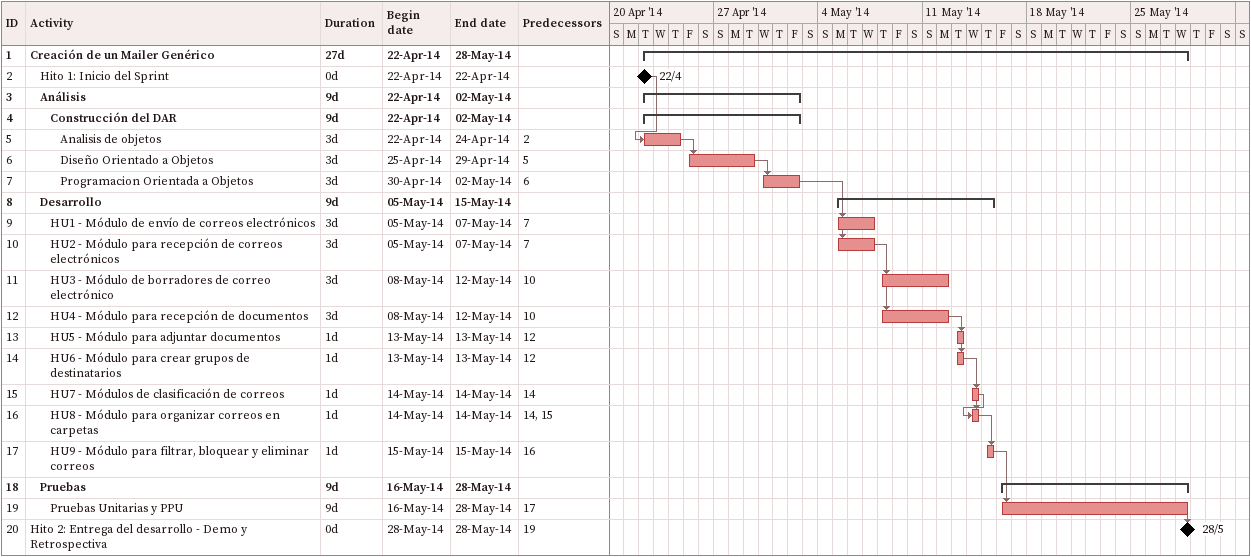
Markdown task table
| ID | Level | Task | Duration | Start | Finish | Predecessors |
|---|---|---|---|---|---|---|
| 1 | 1 | **Creación de un Mailer Genérico** | 27d | 2014-04-22 | 2014-05-28 |  |
| 2 | 2 | Hito 1: Inicio del Sprint | 0d | 2014-04-22 | 2014-04-22 |  |
| 3 | 2 | **Análisis** | 9d | 2014-04-22 | 2014-05-02 |  |
| 4 | 3 | **Construcción del DAR** | 9d | 2014-04-22 | 2014-05-02 |  |
| 5 | 4 | Analisis de objetos | 3d | 2014-04-22 | 2014-04-24 | 2 |
| 6 | 4 | Diseño Orientado a Objetos | 3d | 2014-04-25 | 2014-04-29 | 5 |
| 7 | 4 | Programacion Orientada a Objetos | 3d | 2014-04-30 | 2014-05-02 | 6 |
| 8 | 2 | **Desarrollo** | 9d | 2014-05-05 | 2014-05-15 |  |
| 9 | 3 | HU1 - Módulo de envío de correos electrónicos | 3d | 2014-05-05 | 2014-05-07 | 7 |
| 10 | 3 | HU2 - Módulo para recepción de correos electrónicos | 3d | 2014-05-05 | 2014-05-07 | 7 |
| 11 | 3 | HU3 - Módulo de borradores de correo electrónico | 3d | 2014-05-08 | 2014-05-12 | 10 |
| 12 | 3 | HU4 - Módulo para recepción de documentos | 3d | 2014-05-08 | 2014-05-12 | 10 |
| 13 | 3 | HU5 - Módulo para adjuntar documentos | 1d | 2014-05-13 | 2014-05-13 | 12 |
| 14 | 3 | HU6 - Módulo para crear grupos de destinatarios | 1d | 2014-05-13 | 2014-05-13 | 12 |
| 15 | 3 | HU7 - Módulos de clasificación de correos | 1d | 2014-05-14 | 2014-05-14 | 14 |
| 16 | 3 | HU8 - Módulo para organizar correos en carpetas | 1d | 2014-05-14 | 2014-05-14 | 14, 15 |
| 17 | 3 | HU9 - Módulo para filtrar, bloquear y eliminar correos | 1d | 2014-05-15 | 2014-05-15 | 16 |
| 18 | 2 | **Pruebas** | 9d | 2014-05-16 | 2014-05-28 |  |
| 19 | 3 | Pruebas Unitarias y PPU | 9d | 2014-05-16 | 2014-05-28 | 17 |
| 20 | 1 | Hito 2: Entrega del desarrollo - Demo y Retrospectiva | 0d | 2014-05-28 | 2014-05-28 | 19 |
